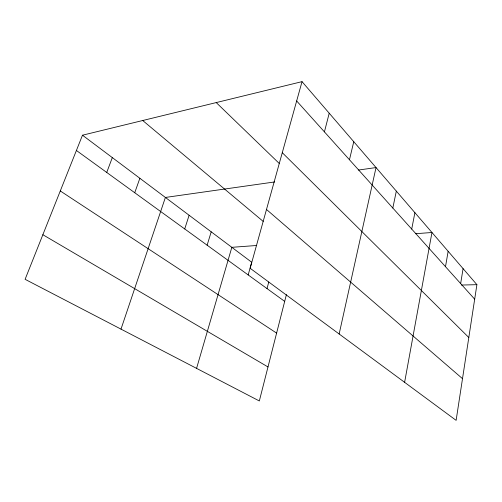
<?xml version="1.0" encoding="UTF-8"?>
<svg xmlns="http://www.w3.org/2000/svg" width="502" height="502" viewBox="0 0 502 502"><rect width="100%" height="100%" fill="white"/><g stroke="black" fill="none" stroke-linecap="round" stroke-linejoin="round"><path stroke-width="0.75" d="M302.028 81.644L476.9 284.672L456.123 420.356L250.147 268.275L302.028 81.644L82.485 135.207L25.1 279.319L259.333 400.966L286.416 294.586M460.66 283.574L463.076 268.626M445.5 266.694L448.148 251.289M404.612 382.323L431.958 232.495L415.537 233.712M411.715 229.075L414.897 212.685M392.821 208.035L396.323 191.124M339.151 333.993L376.029 167.561L358.459 170.052M349.461 159.755L353.759 141.702M324.424 131.875L329.218 113.207M267.02 288.581L268.765 282.03M248.176 274.927L251.709 262.239L82.485 135.207M196.571 368.374L231.836 247.323L256.478 245.497M207.131 245.183L211.204 231.836M184.723 228.95L189.11 215.251M121.001 329.124L165.396 197.449L274.657 181.944M134.731 192.73L139.87 178.285M106.731 172.45L112.316 157.603M461.438 285.054L476.9 284.672M42.858 234.716L267.993 366.949M60.284 190.961L276.608 333.108M76.404 150.475L284.69 301.382M142.712 120.511L263.199 221.401M266.493 209.472L462.505 378.665M216.218 102.577L279.137 163.357M282.275 152.696L468.812 337.507M296.657 100.958L474.679 299.186"/></g></svg>
